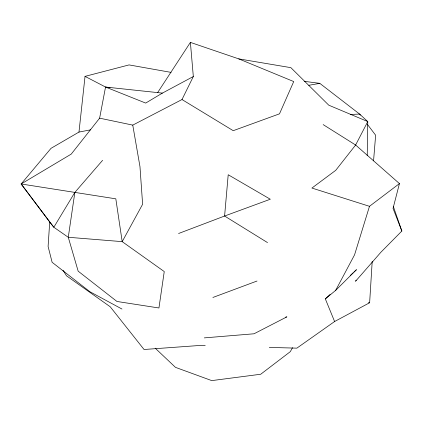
<?xml version="1.0" encoding="UTF-8"?>
<svg xmlns="http://www.w3.org/2000/svg" width="423" height="423" viewBox="0 0 423 423"><rect width="100%" height="100%" fill="white"/><g stroke="black" fill="none" stroke-linecap="round" stroke-linejoin="round"><path stroke-width="0.63" d="M367.222 155.733L367.767 121.575L359.592 114.067L319.788 83.352L304.185 81.322M269.292 347.426L296.861 348.145L334.598 321.522L369.633 302.746L372.203 261.419M90.591 129.835L78.979 132.071L51.035 148.32L21.15 183.979L49.703 222.017L48.1 246.461L52.119 262.302L89.84 291.685L121.961 309.028M373.557 160.856L375.64 135.217L367.418 124.383M78.979 132.071L85.034 76.373L129.057 64.909L171.088 72.391M102.604 160.317L74.855 192.402L68.272 237.271L78.165 271.169L116.954 301.467L158.937 307.981L164.251 271.566L122.199 241.644L68.272 237.271L53.821 227.251L49.703 222.017M74.855 192.402L53.821 227.251L21.15 183.979L71.233 154.099L99.622 118.17L105.544 87.043L85.034 76.373M323.167 124.611L355.627 145.015L399.439 183.593L393.041 208.412L401.85 231.037L380.949 252.182L355.547 281.274L356.124 280.126M399.439 183.593L369.48 206.318L354.559 254.847L335.629 290.411L325.335 298.887L334.598 321.522M182.006 99.542L193.327 76.526L190.392 42.39L238.746 58.882L293.726 81.56L279.497 113.835L233.226 130.686L182.006 99.542L132.759 125.113L99.622 118.17M292.526 347.685L290.294 351.666L260.711 374.244L211.754 380.61L175.471 367.354L155.22 348.192M157.615 92.632L190.392 42.39M335.629 290.411L356.462 269.689L354.067 271.936M325.335 298.887L330.12 294.397M350.233 275.526L353.11 272.835M162.379 93.108L145.692 103.075L105.544 87.043L162.379 93.108L193.327 76.526M178.564 233.512L224.597 216.026L270.308 199.233L228.209 174.747L224.597 216.026L267.516 242.601M212.88 297.48L257.015 281.025M285.631 317.123L286.905 316.848L254.027 333.784L204.298 337.887M308.832 85.298L319.788 83.352M350.418 114.464L359.592 114.067L360.375 115.098M368.338 302.752L369.633 302.746M205.224 345.485L201.316 345.353L144.047 349.498L110.213 306.765L66.49 275.785L63.022 270.255M21.15 183.979L115.817 198.826L122.199 241.644L142.62 204.256L139.965 166.572L132.759 125.113M105.544 87.043L110.059 87.794M238.746 58.882L290.871 67.659L328.766 105.184L367.767 121.575L355.627 145.015L335.725 170.332L311.915 188.055L369.48 206.318M393.305 206.366L401.85 231.037"/></g></svg>
